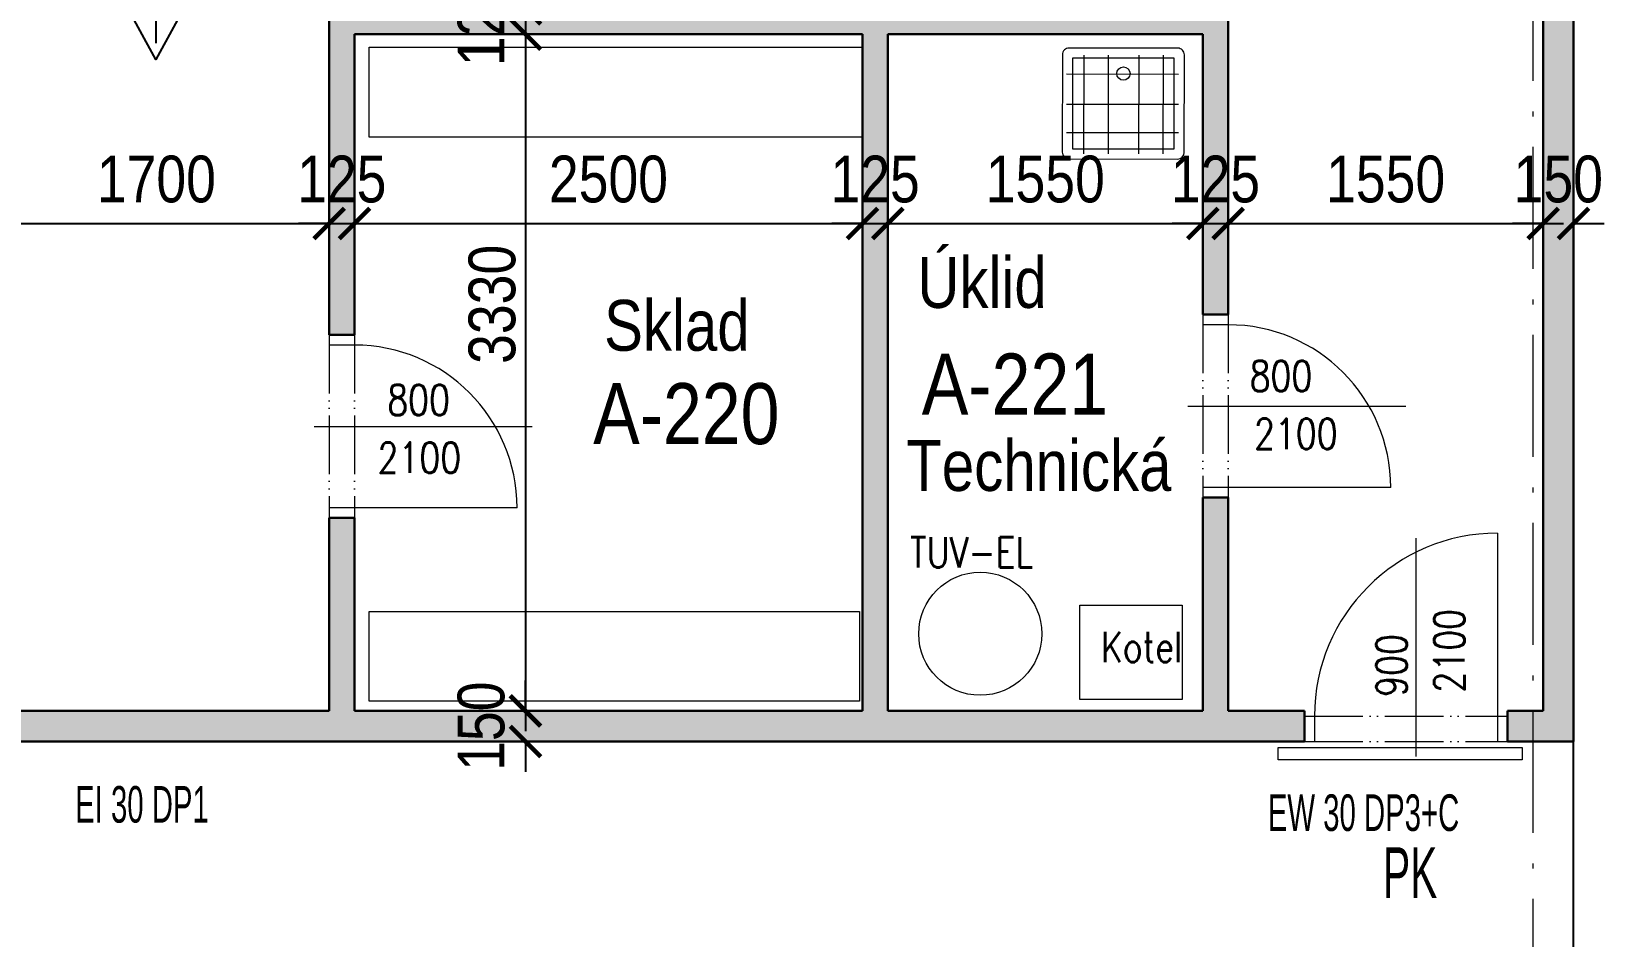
# Model space of a CAD drawing. Header units: millimetres. Extents: x 325046 to 1268204, y 1875583 to 2761998.
# Drawn here: x 565212 to 572987, y 2529734 to 2534185 of the extents above; entities that cross this region are included whole.
import ezdxf
from ezdxf.enums import TextEntityAlignment as Align

# ---------------------------------------------------------------- set-up
doc = ezdxf.new("R2010")
doc.units = ezdxf.units.MM
doc.header["$LTSCALE"] = 100
doc.header["$PDMODE"] = 65
doc.linetypes.add('ACAD_ISO05W100', pattern=[33, 24, -3, 0, -3, 0, -3])
doc.linetypes.add('ACAD_ISO10W100', pattern=[18.5, 12, -3, 0.5, -3])
for name, color, linetype, lineweight, true_color in [('DVEŘE - POPIS', 7, 'Continuous', 5, 0x008a22), ('INTERIÉR', 7, 'Continuous', 5, 0xa65930), ('otvory', 7, 'Continuous', 20, 0xb30000), ('PO - dveře a odolnosti', 7, 'Continuous', 9, 0xc51645), ('PŘÍČKY - SDK', 7, 'Continuous', 30, 0x6a1174), ('SANITA  - NOVÁ', 7, 'Continuous', 13, 0x3f3fde)]:
    doc.layers.add(name, color=color, linetype=linetype, lineweight=lineweight, true_color=true_color)
doc.layers.add('kóty 100', color=5, linetype='Continuous')
doc.layers.add('ČÍSLO MÍSTNOSTI', color=4, linetype='Continuous')
doc.layers.add('Objekty - osy', color=5, linetype='ACAD_ISO10W100', lineweight=20)
doc.layers.add('POPIS MÍSTNOSTÍ', color=7, linetype='Continuous', true_color=0x072bf2)
doc.layers.add('ŠRAF - SDK', color=7, linetype='Continuous', true_color=0xfbe0ee)
doc.styles.add('ARIAL NARROW', font='ARIALN.TTF')
doc.styles.add('FSIMPLEX', font='simplex.shx')
doc.dimstyles.new('100', dxfattribs={"dimscale": 100, "dimtxt": 2.3, "dimasz": 1.5, "dimexe": 1, "dimexo": 4, "dimgap": 1, "dimtad": 1, "dimdec": 0, "dimzin": 0, "dimdsep": 46, "dimtxsty": 'ARIAL NARROW', "dimblk": 'ARCHTICK', "dimcen": 4, "dimdle": 1, "dimclrd": 256, "dimclre": 256, "dimclrt": 7, "dimadec": 0, "dimazin": 0, "dimtfac": 1, "dimtdec": 0, "dimtix": 1, "dimtofl": 0, "dimtmove": 0, "dimatfit": 2, "dimldrblk": 'OBLIQUE', "dimfxl": 1, "dimtolj": 1, "dimtzin": 0, "dimlwd": -1, "dimlwe": -1, "dimarcsym": 1})

# ---------------------------------------------------------------- blocks, each defined once
blk = doc.blocks.new('A$C2DA8013F')
at = {"layer": 'otvory', "linetype": 'ACAD_ISO05W100', "ltscale": 0.12}
for p, q in [((874.6, 0), (874.6, 900)), ((999.6, 0), (999.6, 900))]:
    blk.add_line(p, q, dxfattribs=at)
at = {"layer": 'otvory'}
for p, q in [((74.6, 850), (999.6, 850)), ((874.6, 50), (999.6, 50))]:
    blk.add_line(p, q, dxfattribs=at)
at = {"layer": 'otvory', "ltscale": 2, "transparency": 33554687}
blk.add_line((1073.7, 450), (0, 450), dxfattribs=at)
blk.add_arc((874.6, 850), 800, 180, 270, dxfattribs=at)
blk = doc.blocks.new('A$C5D8A7E87')
at = {"ltscale": 2, "transparency": 33554687}
for p, q in [((104.8, 34.7), (104.8, 520.2)), ((224.8, 34.7), (224.8, 520.2)), ((375.2, 34.7), (375.2, 520.2)), ((495.2, 34.7), (495.2, 520.2)), ((28.4, 416.5), (579.3, 416.5)), ((28.4, 277.5), (579.3, 277.5)), ((28.4, 128.9), (579.3, 128.9))]:
    blk.add_line(p, q, dxfattribs=at)
blk.add_lwpolyline([(600, 512.7, 0.413451), (567.3, 545.4, 0.000651), (567.3, 545.4), (32.7, 545.4, 0.414184), (0, 512.7, 0.000023), (0, 512.7, 0.000003), (0, 512.7), (0, 32.7, 0.414214), (32.7, 0), (567.3, 0, 0.414214), (600, 32.7)], format="xyb", close=True, dxfattribs=at)
blk.add_lwpolyline([(550, 495.4), (50, 495.4), (50, 50), (550, 50)], close=True, dxfattribs=at)
blk.add_circle((300, 125.5), 32.7, dxfattribs=at)
blk = doc.blocks.new('A$C081A0570')
at = {"layer": 'otvory'}
for p, q in [((950, 1099), (950, 74)), ((50, 199), (50, 74))]:
    blk.add_line(p, q, dxfattribs=at)
at = {"layer": 'otvory', "ltscale": 2, "transparency": 33554687}
blk.add_line((550, 0), (550, 1073.7), dxfattribs=at)
at = {"layer": 'otvory', "linetype": 'ACAD_ISO05W100', "ltscale": 0.12}
for p, q in [((0, 199), (1000, 199)), ((0, 74), (1000, 74))]:
    blk.add_line(p, q, dxfattribs=at)
at = {"layer": 'otvory', "ltscale": 2, "transparency": 33554687}
blk.add_arc((950, 199), 900, 90, 180, dxfattribs=at)
blk = doc.blocks.new('_ARCHTICK')
at = {"color": 0, "linetype": 'ByBlock', "const_width": 0.15}
blk.add_lwpolyline([(-0.5, -0.5), (0.5, 0.5)], dxfattribs=at)
blk = doc.blocks.new('*D645')
at = {"layer": 'Defpoints', "color": 0, "ltscale": 100, "transparency": 16777216}
for p in [(566675.8, 2533241), (564975.8, 2532467.2), (566675.8, 2532467.2)]:
    blk.add_point(p, dxfattribs=at)
at = {"layer": 'kóty 100', "ltscale": 100, "transparency": 16777216}
for p, q in [((564975.8, 2532867.2), (564975.8, 2533341)), ((566675.8, 2532867.2), (566675.8, 2533341)), ((564875.8, 2533241), (566775.8, 2533241))]:
    blk.add_line(p, q, dxfattribs=at)
at = {"layer": 'kóty 100', "ltscale": 100, "transparency": 16777216, "xscale": 150, "yscale": 150, "zscale": 150, "rotation": 180}
blk.add_blockref('_ARCHTICK', (564975.8, 2533241), dxfattribs=at)
at = {"layer": 'kóty 100', "ltscale": 100, "transparency": 16777216, "xscale": 150, "yscale": 150, "zscale": 150}
blk.add_blockref('_ARCHTICK', (566675.8, 2533241), dxfattribs=at)
at = {"layer": 'kóty 100', "color": 7, "ltscale": 100, "transparency": 16777216, "insert": (565825.8, 2533458.4), "char_height": 230, "attachment_point": 5, "style": 'ARIAL NARROW'}
blk.add_mtext('\\A1;1700', dxfattribs=at)
blk = doc.blocks.new('_Oblique')
at = {"color": 0, "lineweight": -2}
blk.add_line((-0.5, -0.5), (0.5, 0.5), dxfattribs=at)
blk = doc.blocks.new('*D646')
at = {"layer": 'Defpoints', "color": 0, "ltscale": 100, "transparency": 16777216}
for p in [(566800.8, 2533241), (566675.8, 2532467.2), (566800.8, 2532467.2)]:
    blk.add_point(p, dxfattribs=at)
at = {"layer": 'kóty 100', "ltscale": 100, "transparency": 16777216}
for p, q in [((566675.8, 2532867.2), (566675.8, 2533341)), ((566800.8, 2532867.2), (566800.8, 2533341)), ((566675.8, 2533241), (566525.8, 2533241)), ((566800.8, 2533241), (566950.8, 2533241))]:
    blk.add_line(p, q, dxfattribs=at)
at = {"layer": 'kóty 100', "ltscale": 100, "transparency": 16777216, "xscale": 150, "yscale": 150, "zscale": 150}
blk.add_blockref('_ARCHTICK', (566675.8, 2533241), dxfattribs=at)
at = {"layer": 'kóty 100', "ltscale": 100, "transparency": 16777216, "xscale": 150, "yscale": 150, "zscale": 150, "rotation": 180}
blk.add_blockref('_ARCHTICK', (566800.8, 2533241), dxfattribs=at)
at = {"layer": 'kóty 100', "color": 7, "ltscale": 100, "transparency": 16777216, "insert": (566738.3, 2533458.4), "char_height": 230, "attachment_point": 5, "style": 'ARIAL NARROW'}
blk.add_mtext('\\A1;125', dxfattribs=at)
blk = doc.blocks.new('*D647')
at = {"layer": 'Defpoints', "color": 0, "ltscale": 100, "transparency": 16777216}
for p in [(569300.8, 2534172.7), (569300.8, 2533241), (566800.8, 2532467.2)]:
    blk.add_point(p, dxfattribs=at)
at = {"layer": 'kóty 100', "ltscale": 100, "transparency": 16777216}
for p, q in [((569300.8, 2533772.7), (569300.8, 2533141)), ((566800.8, 2532867.2), (566800.8, 2533341)), ((566700.8, 2533241), (569400.8, 2533241))]:
    blk.add_line(p, q, dxfattribs=at)
at = {"layer": 'kóty 100', "ltscale": 100, "transparency": 16777216, "xscale": 150, "yscale": 150, "zscale": 150, "rotation": 180}
blk.add_blockref('_ARCHTICK', (566800.8, 2533241), dxfattribs=at)
at = {"layer": 'kóty 100', "ltscale": 100, "transparency": 16777216, "xscale": 150, "yscale": 150, "zscale": 150}
blk.add_blockref('_ARCHTICK', (569300.8, 2533241), dxfattribs=at)
at = {"layer": 'kóty 100', "color": 7, "ltscale": 100, "transparency": 16777216, "insert": (568050.8, 2533458.4), "char_height": 230, "attachment_point": 5, "style": 'ARIAL NARROW'}
blk.add_mtext('\\A1;2500', dxfattribs=at)
blk = doc.blocks.new('*D648')
at = {"layer": 'Defpoints', "color": 0, "ltscale": 100, "transparency": 16777216}
for p in [(571100.8, 2533241), (570975.8, 2532567.2), (571100.8, 2532567.2)]:
    blk.add_point(p, dxfattribs=at)
at = {"layer": 'kóty 100', "ltscale": 100, "transparency": 16777216}
for p, q in [((570975.8, 2532967.2), (570975.8, 2533341)), ((571100.8, 2532967.2), (571100.8, 2533341)), ((570975.8, 2533241), (570825.8, 2533241)), ((571100.8, 2533241), (571250.8, 2533241))]:
    blk.add_line(p, q, dxfattribs=at)
at = {"layer": 'kóty 100', "ltscale": 100, "transparency": 16777216, "xscale": 150, "yscale": 150, "zscale": 150}
blk.add_blockref('_ARCHTICK', (570975.8, 2533241), dxfattribs=at)
at = {"layer": 'kóty 100', "ltscale": 100, "transparency": 16777216, "xscale": 150, "yscale": 150, "zscale": 150, "rotation": 180}
blk.add_blockref('_ARCHTICK', (571100.8, 2533241), dxfattribs=at)
at = {"layer": 'kóty 100', "color": 7, "ltscale": 100, "transparency": 16777216, "insert": (571038.3, 2533458.4), "char_height": 230, "attachment_point": 5, "style": 'ARIAL NARROW'}
blk.add_mtext('\\A1;125', dxfattribs=at)
blk = doc.blocks.new('*D649')
at = {"layer": 'Defpoints', "color": 0, "ltscale": 100, "transparency": 16777216}
for p in [(572650.8, 2533241), (571100.8, 2532567.2), (572650.8, 2532467.2)]:
    blk.add_point(p, dxfattribs=at)
at = {"layer": 'kóty 100', "ltscale": 100, "transparency": 16777216}
for p, q in [((571100.8, 2532967.2), (571100.8, 2533341)), ((572650.8, 2532867.2), (572650.8, 2533341)), ((571000.8, 2533241), (572750.8, 2533241))]:
    blk.add_line(p, q, dxfattribs=at)
at = {"layer": 'kóty 100', "ltscale": 100, "transparency": 16777216, "xscale": 150, "yscale": 150, "zscale": 150, "rotation": 180}
blk.add_blockref('_ARCHTICK', (571100.8, 2533241), dxfattribs=at)
at = {"layer": 'kóty 100', "ltscale": 100, "transparency": 16777216, "xscale": 150, "yscale": 150, "zscale": 150}
blk.add_blockref('_ARCHTICK', (572650.8, 2533241), dxfattribs=at)
at = {"layer": 'kóty 100', "color": 7, "ltscale": 100, "transparency": 16777216, "insert": (571875.8, 2533458.4), "char_height": 230, "attachment_point": 5, "style": 'ARIAL NARROW'}
blk.add_mtext('\\A1;1550', dxfattribs=at)
blk = doc.blocks.new('*D650')
at = {"layer": 'Defpoints', "color": 0, "ltscale": 100, "transparency": 16777216}
for p in [(572800.8, 2533241), (572650.8, 2532467.2), (572800.8, 2532317.2)]:
    blk.add_point(p, dxfattribs=at)
at = {"layer": 'kóty 100', "ltscale": 100, "transparency": 16777216}
for p, q in [((572650.8, 2532867.2), (572650.8, 2533341)), ((572800.8, 2532717.2), (572800.8, 2533341)), ((572650.8, 2533241), (572500.8, 2533241)), ((572800.8, 2533241), (572950.8, 2533241))]:
    blk.add_line(p, q, dxfattribs=at)
at = {"layer": 'kóty 100', "ltscale": 100, "transparency": 16777216, "xscale": 150, "yscale": 150, "zscale": 150}
blk.add_blockref('_ARCHTICK', (572650.8, 2533241), dxfattribs=at)
at = {"layer": 'kóty 100', "ltscale": 100, "transparency": 16777216, "xscale": 150, "yscale": 150, "zscale": 150, "rotation": 180}
blk.add_blockref('_ARCHTICK', (572800.8, 2533241), dxfattribs=at)
at = {"layer": 'kóty 100', "color": 7, "ltscale": 100, "transparency": 16777216, "insert": (572725.8, 2533458.4), "char_height": 230, "attachment_point": 5, "style": 'ARIAL NARROW'}
blk.add_mtext('\\A1;150', dxfattribs=at)
blk = doc.blocks.new('*D669')
at = {"layer": 'Defpoints', "color": 0, "ltscale": 100, "transparency": 16777216}
for p in [(566800.8, 2534297.7), (566800.8, 2534172.7), (567642.6, 2534172.7)]:
    blk.add_point(p, dxfattribs=at)
at = {"layer": 'kóty 100', "ltscale": 100, "transparency": 16777216}
for p, q in [((567642.6, 2534297.7), (567642.6, 2534447.7)), ((567200.8, 2534297.7), (567742.6, 2534297.7)), ((567200.8, 2534172.7), (567742.6, 2534172.7)), ((567642.6, 2534172.7), (567642.6, 2534022.7))]:
    blk.add_line(p, q, dxfattribs=at)
at = {"layer": 'kóty 100', "ltscale": 100, "transparency": 16777216, "xscale": 150, "yscale": 150, "zscale": 150}
for p, rotation in [((567642.6, 2534297.7), 270), ((567642.6, 2534172.7), 90)]:
    blk.add_blockref('_ARCHTICK', p, dxfattribs=dict(at, rotation=rotation))
at = {"layer": 'kóty 100', "color": 7, "ltscale": 100, "transparency": 16777216, "insert": (567425.2, 2534235.2), "char_height": 230, "attachment_point": 5, "rotation": 90, "style": 'ARIAL NARROW'}
blk.add_mtext('\\A1;125', dxfattribs=at)
blk = doc.blocks.new('*D670')
at = {"layer": 'Defpoints', "color": 0, "ltscale": 100, "transparency": 16777216}
for p in [(566800.8, 2534172.7), (566800.8, 2530842.7), (567642.6, 2530842.7)]:
    blk.add_point(p, dxfattribs=at)
at = {"layer": 'kóty 100', "ltscale": 100, "transparency": 16777216}
for p, q in [((567642.6, 2534272.7), (567642.6, 2530742.7)), ((567200.8, 2534172.7), (567742.6, 2534172.7)), ((567200.8, 2530842.7), (567742.6, 2530842.7))]:
    blk.add_line(p, q, dxfattribs=at)
at = {"layer": 'kóty 100', "ltscale": 100, "transparency": 16777216, "xscale": 150, "yscale": 150, "zscale": 150}
for p, rotation in [((567642.6, 2534172.7), 90), ((567642.6, 2530842.7), 270)]:
    blk.add_blockref('_ARCHTICK', p, dxfattribs=dict(at, rotation=rotation))
at = {"layer": 'kóty 100', "color": 7, "ltscale": 100, "transparency": 16777216, "insert": (567479, 2532843.2), "char_height": 230, "attachment_point": 5, "rotation": 90, "style": 'ARIAL NARROW'}
blk.add_mtext('\\A1;3330', dxfattribs=at)
blk = doc.blocks.new('*D671')
at = {"layer": 'Defpoints', "color": 0, "ltscale": 100, "transparency": 16777216}
for p in [(566800.8, 2530842.7), (567642.6, 2530692.7), (567642.6, 2530692.7)]:
    blk.add_point(p, dxfattribs=at)
at = {"layer": 'kóty 100', "ltscale": 100, "transparency": 16777216}
for p, q in [((567642.6, 2530842.7), (567642.6, 2530992.7)), ((567200.8, 2530842.7), (567742.6, 2530842.7)), ((567242.6, 2530692.7), (567542.6, 2530692.7)), ((567642.6, 2530692.7), (567642.6, 2530542.7))]:
    blk.add_line(p, q, dxfattribs=at)
at = {"layer": 'kóty 100', "ltscale": 100, "transparency": 16777216, "xscale": 150, "yscale": 150, "zscale": 150}
for p, rotation in [((567642.6, 2530842.7), 270), ((567642.6, 2530692.7), 90)]:
    blk.add_blockref('_ARCHTICK', p, dxfattribs=dict(at, rotation=rotation))
at = {"layer": 'kóty 100', "color": 7, "ltscale": 100, "transparency": 16777216, "insert": (567425.2, 2530767.7), "char_height": 230, "attachment_point": 5, "rotation": 90, "style": 'ARIAL NARROW'}
blk.add_mtext('\\A1;150', dxfattribs=at)
blk = doc.blocks.new('*D753')
at = {"layer": 'Defpoints', "color": 0, "ltscale": 100, "transparency": 16777216}
for p in [(569300.8, 2534172.7), (569425.8, 2534172.7), (569425.8, 2533241)]:
    blk.add_point(p, dxfattribs=at)
at = {"layer": 'kóty 100', "ltscale": 100, "transparency": 16777216}
for p, q in [((569300.8, 2533772.7), (569300.8, 2533141)), ((569425.8, 2533772.7), (569425.8, 2533141)), ((569300.8, 2533241), (569150.8, 2533241)), ((569425.8, 2533241), (569575.8, 2533241))]:
    blk.add_line(p, q, dxfattribs=at)
at = {"layer": 'kóty 100', "ltscale": 100, "transparency": 16777216, "xscale": 150, "yscale": 150, "zscale": 150}
blk.add_blockref('_ARCHTICK', (569300.8, 2533241), dxfattribs=at)
at = {"layer": 'kóty 100', "ltscale": 100, "transparency": 16777216, "xscale": 150, "yscale": 150, "zscale": 150, "rotation": 180}
blk.add_blockref('_ARCHTICK', (569425.8, 2533241), dxfattribs=at)
at = {"layer": 'kóty 100', "color": 7, "ltscale": 100, "transparency": 16777216, "insert": (569363.3, 2533458.4), "char_height": 230, "attachment_point": 5, "style": 'ARIAL NARROW'}
blk.add_mtext('\\A1;125', dxfattribs=at)
blk = doc.blocks.new('*D754')
at = {"layer": 'Defpoints', "color": 0, "ltscale": 100, "transparency": 16777216}
for p in [(569425.8, 2534172.7), (570975.8, 2534172.7), (570975.8, 2533241)]:
    blk.add_point(p, dxfattribs=at)
at = {"layer": 'kóty 100', "ltscale": 100, "transparency": 16777216}
for p, q in [((569425.8, 2533772.7), (569425.8, 2533141)), ((570975.8, 2533772.7), (570975.8, 2533141)), ((569325.8, 2533241), (571075.8, 2533241))]:
    blk.add_line(p, q, dxfattribs=at)
at = {"layer": 'kóty 100', "ltscale": 100, "transparency": 16777216, "xscale": 150, "yscale": 150, "zscale": 150, "rotation": 180}
blk.add_blockref('_ARCHTICK', (569425.8, 2533241), dxfattribs=at)
at = {"layer": 'kóty 100', "ltscale": 100, "transparency": 16777216, "xscale": 150, "yscale": 150, "zscale": 150}
blk.add_blockref('_ARCHTICK', (570975.8, 2533241), dxfattribs=at)
at = {"layer": 'kóty 100', "color": 7, "ltscale": 100, "transparency": 16777216, "insert": (570200.8, 2533458.4), "char_height": 230, "attachment_point": 5, "style": 'ARIAL NARROW'}
blk.add_mtext('\\A1;1550', dxfattribs=at)

msp = doc.modelspace()

# ---------------------------------------------------------------- hatches: boundary and pattern name
at = {"layer": 'ŠRAF - SDK', "ltscale": 100}
h = msp.add_hatch(color=256, dxfattribs=at)
h.dxf.hatch_style = 1
h.paths.add_polyline_path([(564850.8, 2537092.7), (560925.8, 2537092.7), (560925.8, 2536967.7), (564850.8, 2536967.7), (564850.8, 2536267.7), (564975.8, 2536267.7), (564975.8, 2537792.7), (564850.8, 2537792.7)])
h.paths.add_polyline_path([(572650.8, 2542592.7), (572650.8, 2530842.7), (572475.8, 2530842.7), (572475.8, 2530692.7), (572800.8, 2530692.7), (572800.8, 2542592.7)])
h.paths.add_polyline_path([(570975.8, 2532792.7), (571100.8, 2532792.7), (571100.8, 2538467.7), (569925.8, 2538467.7), (569925.8, 2538342.7), (570975.8, 2538342.7), (570975.8, 2536142.7), (570900.8, 2536142.7), (570900.8, 2536017.7), (570975.8, 2536017.7), (570975.8, 2534297.7), (570025.8, 2534297.7), (570025.8, 2536017.7), (570100.8, 2536017.7), (570100.8, 2536142.7), (569825.8, 2536142.7), (569825.8, 2536017.7), (569900.8, 2536017.7), (569900.8, 2534297.7), (568950.8, 2534297.7), (568950.8, 2536017.7), (569025.8, 2536017.7), (569025.8, 2536142.7), (568950.8, 2536142.7), (568950.8, 2538345.5), (569025.8, 2538342.7), (569025.8, 2538467.7), (568750.8, 2538467.7), (568750.8, 2538342.7), (568825.8, 2538342.7), (568825.8, 2536142.7), (568750.8, 2536142.7), (568750.8, 2536017.7), (568825.8, 2536017.7), (568825.8, 2534297.7), (567875.8, 2534297.7), (567875.8, 2536017.7), (567950.8, 2536017.7), (567950.8, 2536142.7), (567675.8, 2536142.7), (567675.8, 2536017.7), (567750.8, 2536017.7), (567750.8, 2534297.7), (566800.8, 2534297.7), (566800.8, 2536017.7), (566875.8, 2536017.7), (566875.8, 2536142.7), (566800.8, 2536142.7), (566800.8, 2538342.7), (567850.8, 2538342.7), (567850.8, 2538467.7), (566675.8, 2538467.7), (566675.8, 2532692.7), (566800.8, 2532692.7), (566800.8, 2534172.7), (570975.8, 2534172.7)])
h.paths.add_polyline_path([(571100.8, 2531892.7), (570975.8, 2531892.7), (570975.8, 2530842.7), (566800.8, 2530842.7), (566800.8, 2531792.7), (566675.8, 2531792.7), (566675.8, 2530842.7), (564975.8, 2530842.7), (564975.8, 2535367.7), (564850.8, 2535367.7), (564850.8, 2530842.7), (560925.8, 2530842.7), (560925.8, 2530692.7), (571475.8, 2530692.7), (571475.8, 2530842.7), (571100.8, 2530842.7)])
h.paths.add_polyline_path([(569850.8, 2542967.7), (569725.8, 2542967.7), (569725.8, 2542817.7), (565275.8, 2542817.7), (565275.8, 2544017.7), (565150.8, 2544017.7), (565150.8, 2542817.7), (560925.8, 2542817.7), (560925.8, 2542692.7), (564850.8, 2542692.7), (564850.8, 2538692.7), (564975.8, 2538692.7), (564975.8, 2542692.7), (566675.8, 2542692.7), (566675.8, 2540142.7), (566076.4, 2540142.7), (566076.4, 2540017.7), (566800.8, 2540017.7), (566800.8, 2542692.7), (571300.8, 2542692.7), (571300.8, 2542817.7), (569850.8, 2542817.7)])
h = msp.add_hatch(color=256, dxfattribs=at)
h.dxf.hatch_style = 1
h.paths.add_polyline_path([(569425.8, 2534172.7), (569300.8, 2534172.7), (569300.8, 2530842.7), (569425.8, 2530842.7)])
h.paths.add_polyline_path([(569077.4, 2533220.2), (569632, 2533220.2), (569632, 2533699.1), (569077.4, 2533699.1)], flags=9)

# ---------------------------------------------------------------- linework, layer by layer
msp.add_line((572800.8, 2471142.7), (572800.8, 2530692.7))
at = {"layer": 'INTERIÉR'}
for points in [[(566872.7, 2534108), (569297.6, 2534108), (569297.6, 2533665.7), (566872.7, 2533665.7)], [(566872.7, 2531332.4), (569285.8, 2531332.4), (569285.8, 2530890.1), (566872.7, 2530890.1)]]:
    msp.add_lwpolyline(points, close=True, dxfattribs=at)
at = {"layer": 'Objekty - osy', "ltscale": 0.5}
msp.add_lwpolyline([(572600.8, 2591892.7), (572600.8, 2469892.7)], dxfattribs=at)
at = {"layer": 'otvory', "ltscale": 100}
msp.add_lwpolyline([(571346.5, 2530662.2), (572548.5, 2530662.2), (572548.5, 2530602.6), (571346.5, 2530602.6)], close=True, dxfattribs=at)
at = {"layer": 'POPIS MÍSTNOSTÍ'}
for points in [[(565823.4, 2536434.1), (565823.4, 2534128.9)], [(566064.5, 2534490.6), (565823.4, 2534047.8), (565582.3, 2534490.6), (566064.5, 2534490.6)]]:
    msp.add_lwpolyline(points, dxfattribs=at)
at = {"layer": 'PŘÍČKY - SDK'}
for p, q in [((572800.8, 2530692.7), (572800.8, 2542592.7)), ((572650.8, 2530842.7), (572650.8, 2540017.7)), ((566675.8, 2538467.7), (566675.8, 2532692.7)), ((571100.8, 2532792.7), (571100.8, 2538467.7)), ((566800.8, 2534172.7), (566800.8, 2532692.7)), ((569300.8, 2534172.7), (566800.8, 2534172.7)), ((569300.8, 2530842.7), (569300.8, 2534172.7)), ((570975.8, 2534172.7), (569425.8, 2534172.7)), ((569425.8, 2530842.7), (569425.8, 2534172.7)), ((570975.8, 2532792.7), (570975.8, 2534172.7)), ((571100.8, 2532792.7), (570975.8, 2532792.7)), ((566800.8, 2532692.7), (566675.8, 2532692.7)), ((570975.8, 2530842.7), (570975.8, 2531892.7)), ((571100.8, 2531892.7), (570975.8, 2531892.7)), ((571100.8, 2530842.7), (571100.8, 2531892.7)), ((566800.8, 2531792.7), (566675.8, 2531792.7)), ((566675.8, 2531792.7), (566675.8, 2530842.7)), ((566800.8, 2531792.7), (566800.8, 2530842.7)), ((564975.8, 2530842.7), (566675.8, 2530842.7)), ((566800.8, 2530842.7), (569300.8, 2530842.7)), ((569425.8, 2530842.7), (570975.8, 2530842.7)), ((571100.8, 2530842.7), (571475.8, 2530842.7)), ((571475.8, 2530692.7), (571475.8, 2530842.7)), ((572475.8, 2530842.7), (572650.8, 2530842.7)), ((572475.8, 2530692.7), (572475.8, 2530842.7)), ((560925.8, 2530692.7), (571475.8, 2530692.7)), ((572475.8, 2530692.7), (572800.8, 2530692.7))]:
    msp.add_line(p, q, dxfattribs=at)
at = {"layer": 'SANITA  - NOVÁ'}
msp.add_lwpolyline([(570874.7, 2531363.1), (570874.7, 2530899.7), (570371, 2530899.7), (570371, 2531363.1)], close=True, dxfattribs=at)
msp.add_circle((569880.7, 2531222.6), 302.8, dxfattribs=at)

# ---------------------------------------------------------------- block references
at = {"layer": 'otvory', "rotation": 180}
for p in [(571975.5, 2532792.7), (567675.5, 2532692.7)]:
    msp.add_blockref('A$C2DA8013F', p, dxfattribs=at)
at = {"layer": 'otvory', "ltscale": 100}
msp.add_blockref('A$C081A0570', (571475.8, 2530618.7), dxfattribs=at)
at = {"layer": 'SANITA  - NOVÁ', "extrusion": (0, 0, -1), "xscale": -1, "zscale": -0.9999999511799934, "rotation": 180.0678162903311}
msp.add_blockref('A$C5D8A7E87', (-570885.3, 2534103.7), dxfattribs=at)

# ---------------------------------------------------------------- texts
at = {"layer": 'DVEŘE - POPIS', "style": 'FSIMPLEX', "width": 0.8}
for s, p in [('800', (571206.5, 2532415.4)), ('800', (566962.2, 2532297.6)), ('2100', (571228.3, 2532131.4)), ('2100', (566914.5, 2532013.6))]:
    msp.add_text(s, height=150, dxfattribs=at).set_placement(p)
for s, p in [('2100', (572264.1, 2530933.2)), ('900', (571980.1, 2530912.2))]:
    msp.add_text(s, height=150, rotation=90, dxfattribs=at).set_placement(p)
at = {"layer": 'PO - dveře a odolnosti', "attachment_point": 1, "style": 'ARIAL NARROW'}
for s, insert, char_height, width in [('\\A1;{\\W0.7;EI 30 DP1}', (565426, 2530473.2, 0), 180, 3905.887), ('\\A1;{\\W0.7;EW 30 DP3+C}', (571296, 2530432.3, 0), 180, 3905.887), ('\\A1;{\\W0.7;PK}', (571863.1, 2530171.7, 0), 250, 3980.887)]:
    msp.add_mtext(s, dxfattribs=dict(at, insert=insert, char_height=char_height, width=width))
at = {"layer": 'POPIS MÍSTNOSTÍ', "style": 'ARIAL NARROW'}
for s, p in [('Úklid', (569889.5, 2532825.8)), ('Sklad', (568387.6, 2532615.1)), ('Technická', (570169.3, 2531925.3))]:
    msp.add_text(s, height=250, rotation=360, dxfattribs=at).set_placement(p, align=Align.CENTER)
at = {"layer": 'SANITA  - NOVÁ', "style": 'FSIMPLEX', "width": 0.8}
for s, p in [('TUV-EL', (569534.8, 2531548.5)), ('Kotel', (570474.5, 2531082.4))]:
    msp.add_text(s, height=150, dxfattribs=at).set_placement(p)
at = {"layer": 'ČÍSLO MÍSTNOSTI', "style": 'ARIAL NARROW'}
for s, p in [('A-221', (569593.1, 2532301.3)), ('A-220', (567975.7, 2532155.6))]:
    msp.add_text(s, height=300, dxfattribs=at).set_placement(p)

# ---------------------------------------------------------------- dimensions: what is measured, and where the dimension line sits
at = {"layer": 'kóty 100', "ltscale": 100}
for base, p1, p2, picture, middle in [((567642.6, 2534172.7), (566800.8, 2534297.7), (566800.8, 2534172.7), '*D669', (567425.2, 2534235.2)), ((567642.6, 2530692.7), (566800.8, 2530842.7), (567642.6, 2530692.7), '*D671', (567425.2, 2530767.7))]:
    dim = msp.add_linear_dim(base=base, p1=p1, p2=p2, angle=90, dimstyle='100', override={"dimtmove": 1}, dxfattribs=at)
    dim.commit()
    dim.dimension.update_dxf_attribs({"geometry": picture, "text_midpoint": middle})
dim = msp.add_linear_dim(base=(567642.6, 2530842.7), p1=(566800.8, 2534172.7), p2=(566800.8, 2530842.7), angle=90, dimstyle='100', override={"dimtmove": 1}, dxfattribs=at)
dim.commit()
dim.dimension.update_dxf_attribs({"geometry": '*D670', "text_midpoint": (567696.5, 2532843.2), "dimtype": 160})
for base, p1, p2, picture, middle in [((569300.8, 2533241), (566800.8, 2532467.2), (569300.8, 2534172.7), '*D647', (568050.8, 2533458.4)), ((570975.8, 2533241), (569425.8, 2534172.7), (570975.8, 2534172.7), '*D754', (570200.8, 2533458.4)), ((566675.8, 2533241), (564975.8, 2532467.2), (566675.8, 2532467.2), '*D645', (565825.8, 2533458.4)), ((566800.8, 2533241), (566675.8, 2532467.2), (566800.8, 2532467.2), '*D646', (566738.3, 2533458.4)), ((571100.8, 2533241), (570975.8, 2532567.2), (571100.8, 2532567.2), '*D648', (571038.3, 2533458.4)), ((572650.8, 2533241), (571100.8, 2532567.2), (572650.8, 2532467.2), '*D649', (571875.8, 2533458.4)), ((572800.8, 2533241), (572650.8, 2532467.2), (572800.8, 2532317.2), '*D650', (572725.8, 2533458.4))]:
    dim = msp.add_linear_dim(base=base, p1=p1, p2=p2, dimstyle='100', override={"dimtmove": 1}, dxfattribs=at)
    dim.commit()
    dim.dimension.update_dxf_attribs({"geometry": picture, "text_midpoint": middle})
dim = msp.add_linear_dim(base=(569425.8, 2533241), p1=(569300.8, 2534172.7), p2=(569425.8, 2534172.7), dimstyle='100', dxfattribs=at)
dim.commit()
dim.dimension.update_dxf_attribs({"geometry": '*D753', "text_midpoint": (569363.3, 2533458.4)})

doc.saveas('drawing.dxf')
